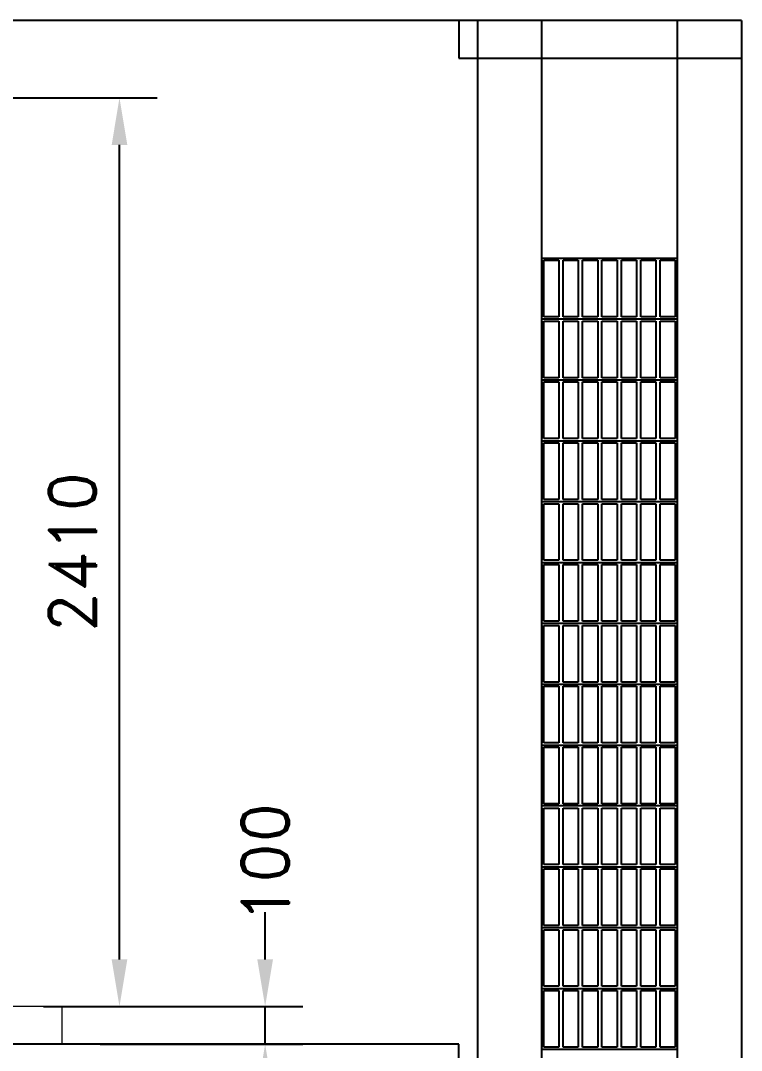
# Model space of a CAD drawing. Header units: millimetres. Extents: x -312439 to 477422, y -331570 to 212570.
# Drawn here: x 367032 to 368945, y 192592 to 195324 of the extents above; entities that cross this region are included whole.
import ezdxf

# ---------------------------------------------------------------- set-up
doc = ezdxf.new("R2010")
doc.units = ezdxf.units.MM
doc.styles.add('ROMAND', font='ROMAND.SHX')
doc.dimstyles.new('1-50 (MILIMETRO)', dxfattribs={"dimscale": 0, "dimtxt": 125, "dimasz": 125, "dimexe": 100, "dimexo": 100, "dimgap": 50, "dimtad": 0, "dimdec": 0, "dimzin": 0, "dimdsep": 46, "dimtxsty": 'ROMAND', "dimcen": -390, "dimclrd": 1, "dimclre": 1, "dimclrt": 3, "dimadec": 0, "dimazin": 0, "dimtfac": 1, "dimtdec": 0, "dimtix": 1, "dimtmove": 2, "dimatfit": 2, "dimfxl": 1, "dimtvp": 1, "dimtolj": 1, "dimtzin": 0, "dimarcsym": 0})

# ---------------------------------------------------------------- blocks, each defined once
blk = doc.blocks.new('*D3')
at = {"color": 1, "lineweight": -2, "transparency": 16777216}
for p, q in [((367680.8, 192833.8), (367680.8, 192958.8)), ((367244.9, 192708.8), (367780.8, 192708.8)), ((367680.8, 192608.8), (367680.8, 192708.8)), ((367242.6, 192608.8), (367780.8, 192608.8)), ((367680.8, 192483.8), (367680.8, 192358.8))]:
    blk.add_line(p, q, dxfattribs=at)
at = {"color": 1, "transparency": 16777216}
for points in [[(367660, 192833.8), (367701.7, 192833.8), (367680.8, 192708.8)], [(367660, 192483.8), (367701.7, 192483.8), (367680.8, 192608.8)]]:
    blk.add_solid(points, dxfattribs=at)
at = {"layer": 'Defpoints', "color": 0, "transparency": 16777216}
for p in [(367144.9, 192708.8), (367680.8, 192708.8), (367142.6, 192608.8)]:
    blk.add_point(p, dxfattribs=at)
at = {"color": 3, "transparency": 16777216, "insert": (367680.8, 193089.6), "char_height": 125, "attachment_point": 5, "rotation": 90, "style": 'ROMAND'}
blk.add_mtext('\\A1;100', dxfattribs=at)
blk = doc.blocks.new('*D4')
at = {"color": 1, "lineweight": -2, "transparency": 16777216}
for p, q in [((366900.1, 195119), (367394.3, 195119)), ((367294.3, 192833.8), (367294.3, 194994)), ((367092.6, 192708.8), (367394.3, 192708.8))]:
    blk.add_line(p, q, dxfattribs=at)
at = {"color": 1, "transparency": 16777216}
for points in [[(367273.5, 194994), (367315.1, 194994), (367294.3, 195119)], [(367273.5, 192833.8), (367315.1, 192833.8), (367294.3, 192708.8)]]:
    blk.add_solid(points, dxfattribs=at)
at = {"layer": 'Defpoints', "color": 0, "transparency": 16777216}
for p in [(366800.1, 195119), (367294.3, 195119), (366992.6, 192708.8)]:
    blk.add_point(p, dxfattribs=at)
at = {"color": 3, "transparency": 16777216, "insert": (367169.3, 193913.9), "char_height": 125, "attachment_point": 5, "rotation": 90, "style": 'ROMAND'}
blk.add_mtext('\\A1;2410', dxfattribs=at)

msp = doc.modelspace()

# ---------------------------------------------------------------- linework, layer by layer
at = {"color": 1, "linetype": 'Continuous', "extrusion": (0, 1, 0)}
for p, q in [((368944.798, 195323.86, 0), (358992.168, 195323.86, 0)), ((368194.798, 195323.86, 0), (368194.798, 195223.86, 0)), ((368244.798, 195323.86, 0), (368244.798, 187873.86, 0)), ((368414.798, 187573.86, 0), (368414.798, 195323.86, 0)), ((368774.798, 187723.86, 0), (368774.798, 195323.86, 0)), ((368944.798, 195323.86, 0), (368944.798, 187573.86, 0)), ((368194.798, 195223.86, 0), (368944.798, 195223.86, 0)), ((368414.798, 194693.86, 0), (368774.798, 194693.86, 0)), ((368420.514, 194688.146, 0), (368460.514, 194688.146, 0)), ((368420.514, 194538.146, 0), (368420.514, 194688.146, 0)), ((368460.514, 194688.146, 0), (368460.514, 194538.146, 0)), ((368471.942, 194688.146, 0), (368511.942, 194688.146, 0)), ((368471.942, 194538.146, 0), (368471.942, 194688.146, 0)), ((368511.942, 194688.146, 0), (368511.942, 194538.146, 0)), ((368523.37, 194688.146, 0), (368563.37, 194688.146, 0)), ((368523.37, 194538.146, 0), (368523.37, 194688.146, 0)), ((368563.37, 194688.146, 0), (368563.37, 194538.146, 0)), ((368574.798, 194688.146, 0), (368614.798, 194688.146, 0)), ((368574.798, 194538.146, 0), (368574.798, 194688.146, 0)), ((368614.798, 194688.146, 0), (368614.798, 194538.146, 0)), ((368626.226, 194688.146, 0), (368666.226, 194688.146, 0)), ((368626.226, 194538.146, 0), (368626.226, 194688.146, 0)), ((368666.226, 194688.146, 0), (368666.226, 194538.146, 0)), ((368677.654, 194688.146, 0), (368717.654, 194688.146, 0)), ((368677.654, 194538.146, 0), (368677.654, 194688.146, 0)), ((368717.654, 194688.146, 0), (368717.654, 194538.146, 0)), ((368729.082, 194688.146, 0), (368769.082, 194688.146, 0)), ((368729.082, 194538.146, 0), (368729.082, 194688.146, 0)), ((368769.082, 194688.146, 0), (368769.082, 194538.146, 0)), ((368414.798, 194532.432, 0), (368774.798, 194532.432, 0)), ((368460.514, 194538.146, 0), (368420.514, 194538.146, 0)), ((368511.942, 194538.146, 0), (368471.942, 194538.146, 0)), ((368563.37, 194538.146, 0), (368523.37, 194538.146, 0)), ((368614.798, 194538.146, 0), (368574.798, 194538.146, 0)), ((368666.226, 194538.146, 0), (368626.226, 194538.146, 0)), ((368717.654, 194538.146, 0), (368677.654, 194538.146, 0)), ((368769.082, 194538.146, 0), (368729.082, 194538.146, 0)), ((368420.514, 194526.718, 0), (368460.514, 194526.718, 0)), ((368420.514, 194376.718, 0), (368420.514, 194526.718, 0)), ((368460.514, 194526.718, 0), (368460.514, 194376.718, 0)), ((368471.942, 194526.718, 0), (368511.942, 194526.718, 0)), ((368471.942, 194376.718, 0), (368471.942, 194526.718, 0)), ((368511.942, 194526.718, 0), (368511.942, 194376.718, 0)), ((368523.37, 194526.718, 0), (368563.37, 194526.718, 0)), ((368523.37, 194376.718, 0), (368523.37, 194526.718, 0)), ((368563.37, 194526.718, 0), (368563.37, 194376.718, 0)), ((368574.798, 194526.718, 0), (368614.798, 194526.718, 0)), ((368574.798, 194376.718, 0), (368574.798, 194526.718, 0)), ((368614.798, 194526.718, 0), (368614.798, 194376.718, 0)), ((368626.226, 194526.718, 0), (368666.226, 194526.718, 0)), ((368626.226, 194376.718, 0), (368626.226, 194526.718, 0)), ((368666.226, 194526.718, 0), (368666.226, 194376.718, 0)), ((368677.654, 194526.718, 0), (368717.654, 194526.718, 0)), ((368677.654, 194376.718, 0), (368677.654, 194526.718, 0)), ((368717.654, 194526.718, 0), (368717.654, 194376.718, 0)), ((368729.082, 194526.718, 0), (368769.082, 194526.718, 0)), ((368729.082, 194376.718, 0), (368729.082, 194526.718, 0)), ((368769.082, 194526.718, 0), (368769.082, 194376.718, 0)), ((368414.798, 194371.004, 0), (368774.798, 194371.004, 0)), ((368460.514, 194376.718, 0), (368420.514, 194376.718, 0)), ((368511.942, 194376.718, 0), (368471.942, 194376.718, 0)), ((368563.37, 194376.718, 0), (368523.37, 194376.718, 0)), ((368614.798, 194376.718, 0), (368574.798, 194376.718, 0)), ((368666.226, 194376.718, 0), (368626.226, 194376.718, 0)), ((368717.654, 194376.718, 0), (368677.654, 194376.718, 0)), ((368769.082, 194376.718, 0), (368729.082, 194376.718, 0)), ((368420.514, 194365.29, 0), (368460.514, 194365.29, 0)), ((368420.514, 194215.29, 0), (368420.514, 194365.29, 0)), ((368460.514, 194365.29, 0), (368460.514, 194215.29, 0)), ((368471.942, 194365.29, 0), (368511.942, 194365.29, 0)), ((368471.942, 194215.29, 0), (368471.942, 194365.29, 0)), ((368511.942, 194365.29, 0), (368511.942, 194215.29, 0)), ((368523.37, 194365.29, 0), (368563.37, 194365.29, 0)), ((368523.37, 194215.29, 0), (368523.37, 194365.29, 0)), ((368563.37, 194365.29, 0), (368563.37, 194215.29, 0)), ((368574.798, 194365.29, 0), (368614.798, 194365.29, 0)), ((368574.798, 194215.29, 0), (368574.798, 194365.29, 0)), ((368614.798, 194365.29, 0), (368614.798, 194215.29, 0)), ((368626.226, 194365.29, 0), (368666.226, 194365.29, 0)), ((368626.226, 194215.29, 0), (368626.226, 194365.29, 0)), ((368666.226, 194365.29, 0), (368666.226, 194215.29, 0)), ((368677.654, 194365.29, 0), (368717.654, 194365.29, 0)), ((368677.654, 194215.29, 0), (368677.654, 194365.29, 0)), ((368717.654, 194365.29, 0), (368717.654, 194215.29, 0)), ((368729.082, 194365.29, 0), (368769.082, 194365.29, 0)), ((368729.082, 194215.29, 0), (368729.082, 194365.29, 0)), ((368769.082, 194365.29, 0), (368769.082, 194215.29, 0)), ((368414.798, 194209.576, 0), (368774.798, 194209.576, 0)), ((368460.514, 194215.29, 0), (368420.514, 194215.29, 0)), ((368511.942, 194215.29, 0), (368471.942, 194215.29, 0)), ((368563.37, 194215.29, 0), (368523.37, 194215.29, 0)), ((368614.798, 194215.29, 0), (368574.798, 194215.29, 0)), ((368666.226, 194215.29, 0), (368626.226, 194215.29, 0)), ((368717.654, 194215.29, 0), (368677.654, 194215.29, 0)), ((368769.082, 194215.29, 0), (368729.082, 194215.29, 0)), ((368420.514, 194203.862, 0), (368460.514, 194203.862, 0)), ((368420.514, 194053.862, 0), (368420.514, 194203.862, 0)), ((368460.514, 194203.862, 0), (368460.514, 194053.862, 0)), ((368471.942, 194203.862, 0), (368511.942, 194203.862, 0)), ((368471.942, 194053.862, 0), (368471.942, 194203.862, 0)), ((368511.942, 194203.862, 0), (368511.942, 194053.862, 0)), ((368523.37, 194203.862, 0), (368563.37, 194203.862, 0)), ((368523.37, 194053.862, 0), (368523.37, 194203.862, 0)), ((368563.37, 194203.862, 0), (368563.37, 194053.862, 0)), ((368574.798, 194203.862, 0), (368614.798, 194203.862, 0)), ((368574.798, 194053.862, 0), (368574.798, 194203.862, 0)), ((368614.798, 194203.862, 0), (368614.798, 194053.862, 0)), ((368626.226, 194203.862, 0), (368666.226, 194203.862, 0)), ((368626.226, 194053.862, 0), (368626.226, 194203.862, 0)), ((368666.226, 194203.862, 0), (368666.226, 194053.862, 0)), ((368677.654, 194203.862, 0), (368717.654, 194203.862, 0)), ((368677.654, 194053.862, 0), (368677.654, 194203.862, 0)), ((368717.654, 194203.862, 0), (368717.654, 194053.862, 0)), ((368729.082, 194203.862, 0), (368769.082, 194203.862, 0)), ((368729.082, 194053.862, 0), (368729.082, 194203.862, 0)), ((368769.082, 194203.862, 0), (368769.082, 194053.862, 0)), ((368414.798, 194048.148, 0), (368774.798, 194048.148, 0)), ((368460.514, 194053.862, 0), (368420.514, 194053.862, 0)), ((368420.514, 194042.434, 0), (368460.514, 194042.434, 0)), ((368420.514, 193892.434, 0), (368420.514, 194042.434, 0)), ((368460.514, 194042.434, 0), (368460.514, 193892.434, 0)), ((368511.942, 194053.862, 0), (368471.942, 194053.862, 0)), ((368471.942, 194042.434, 0), (368511.942, 194042.434, 0)), ((368471.942, 193892.434, 0), (368471.942, 194042.434, 0)), ((368511.942, 194042.434, 0), (368511.942, 193892.434, 0)), ((368563.37, 194053.862, 0), (368523.37, 194053.862, 0)), ((368523.37, 194042.434, 0), (368563.37, 194042.434, 0)), ((368523.37, 193892.434, 0), (368523.37, 194042.434, 0)), ((368563.37, 194042.434, 0), (368563.37, 193892.434, 0)), ((368614.798, 194053.862, 0), (368574.798, 194053.862, 0)), ((368574.798, 194042.434, 0), (368614.798, 194042.434, 0)), ((368574.798, 193892.434, 0), (368574.798, 194042.434, 0)), ((368614.798, 194042.434, 0), (368614.798, 193892.434, 0)), ((368666.226, 194053.862, 0), (368626.226, 194053.862, 0)), ((368626.226, 194042.434, 0), (368666.226, 194042.434, 0)), ((368626.226, 193892.434, 0), (368626.226, 194042.434, 0)), ((368666.226, 194042.434, 0), (368666.226, 193892.434, 0)), ((368717.654, 194053.862, 0), (368677.654, 194053.862, 0)), ((368677.654, 194042.434, 0), (368717.654, 194042.434, 0)), ((368677.654, 193892.434, 0), (368677.654, 194042.434, 0)), ((368717.654, 194042.434, 0), (368717.654, 193892.434, 0)), ((368769.082, 194053.862, 0), (368729.082, 194053.862, 0)), ((368729.082, 194042.434, 0), (368769.082, 194042.434, 0)), ((368729.082, 193892.434, 0), (368729.082, 194042.434, 0)), ((368769.082, 194042.434, 0), (368769.082, 193892.434, 0)), ((368414.798, 193886.72, 0), (368774.798, 193886.72, 0)), ((368460.514, 193892.434, 0), (368420.514, 193892.434, 0)), ((368420.514, 193881.006, 0), (368460.514, 193881.006, 0)), ((368420.514, 193731.006, 0), (368420.514, 193881.006, 0)), ((368460.514, 193881.006, 0), (368460.514, 193731.006, 0)), ((368511.942, 193892.434, 0), (368471.942, 193892.434, 0)), ((368471.942, 193881.006, 0), (368511.942, 193881.006, 0)), ((368471.942, 193731.006, 0), (368471.942, 193881.006, 0)), ((368511.942, 193881.006, 0), (368511.942, 193731.006, 0)), ((368563.37, 193892.434, 0), (368523.37, 193892.434, 0)), ((368523.37, 193881.006, 0), (368563.37, 193881.006, 0)), ((368523.37, 193731.006, 0), (368523.37, 193881.006, 0)), ((368563.37, 193881.006, 0), (368563.37, 193731.006, 0)), ((368614.798, 193892.434, 0), (368574.798, 193892.434, 0)), ((368574.798, 193881.006, 0), (368614.798, 193881.006, 0)), ((368574.798, 193731.006, 0), (368574.798, 193881.006, 0)), ((368614.798, 193881.006, 0), (368614.798, 193731.006, 0)), ((368666.226, 193892.434, 0), (368626.226, 193892.434, 0)), ((368626.226, 193881.006, 0), (368666.226, 193881.006, 0)), ((368626.226, 193731.006, 0), (368626.226, 193881.006, 0)), ((368666.226, 193881.006, 0), (368666.226, 193731.006, 0)), ((368717.654, 193892.434, 0), (368677.654, 193892.434, 0)), ((368677.654, 193881.006, 0), (368717.654, 193881.006, 0)), ((368677.654, 193731.006, 0), (368677.654, 193881.006, 0)), ((368717.654, 193881.006, 0), (368717.654, 193731.006, 0)), ((368769.082, 193892.434, 0), (368729.082, 193892.434, 0)), ((368729.082, 193881.006, 0), (368769.082, 193881.006, 0)), ((368729.082, 193731.006, 0), (368729.082, 193881.006, 0)), ((368769.082, 193881.006, 0), (368769.082, 193731.006, 0)), ((368414.798, 193725.292, 0), (368774.798, 193725.292, 0)), ((368460.514, 193731.006, 0), (368420.514, 193731.006, 0)), ((368420.514, 193719.578, 0), (368460.514, 193719.578, 0)), ((368420.514, 193569.578, 0), (368420.514, 193719.578, 0)), ((368460.514, 193719.578, 0), (368460.514, 193569.578, 0)), ((368511.942, 193731.006, 0), (368471.942, 193731.006, 0)), ((368471.942, 193719.578, 0), (368511.942, 193719.578, 0)), ((368471.942, 193569.578, 0), (368471.942, 193719.578, 0)), ((368511.942, 193719.578, 0), (368511.942, 193569.578, 0)), ((368563.37, 193731.006, 0), (368523.37, 193731.006, 0)), ((368523.37, 193719.578, 0), (368563.37, 193719.578, 0)), ((368523.37, 193569.578, 0), (368523.37, 193719.578, 0)), ((368563.37, 193719.578, 0), (368563.37, 193569.578, 0)), ((368614.798, 193731.006, 0), (368574.798, 193731.006, 0)), ((368574.798, 193719.578, 0), (368614.798, 193719.578, 0)), ((368574.798, 193569.578, 0), (368574.798, 193719.578, 0)), ((368614.798, 193719.578, 0), (368614.798, 193569.578, 0)), ((368666.226, 193731.006, 0), (368626.226, 193731.006, 0)), ((368626.226, 193719.578, 0), (368666.226, 193719.578, 0)), ((368626.226, 193569.578, 0), (368626.226, 193719.578, 0)), ((368666.226, 193719.578, 0), (368666.226, 193569.578, 0)), ((368717.654, 193731.006, 0), (368677.654, 193731.006, 0)), ((368677.654, 193719.578, 0), (368717.654, 193719.578, 0)), ((368677.654, 193569.578, 0), (368677.654, 193719.578, 0)), ((368717.654, 193719.578, 0), (368717.654, 193569.578, 0)), ((368769.082, 193731.006, 0), (368729.082, 193731.006, 0)), ((368729.082, 193719.578, 0), (368769.082, 193719.578, 0)), ((368729.082, 193569.578, 0), (368729.082, 193719.578, 0)), ((368769.082, 193719.578, 0), (368769.082, 193569.578, 0)), ((368414.798, 193563.864, 0), (368774.798, 193563.864, 0)), ((368460.514, 193569.578, 0), (368420.514, 193569.578, 0)), ((368420.514, 193558.15, 0), (368460.514, 193558.15, 0)), ((368420.514, 193408.15, 0), (368420.514, 193558.15, 0)), ((368460.514, 193558.15, 0), (368460.514, 193408.15, 0)), ((368511.942, 193569.578, 0), (368471.942, 193569.578, 0)), ((368471.942, 193558.15, 0), (368511.942, 193558.15, 0)), ((368471.942, 193408.15, 0), (368471.942, 193558.15, 0)), ((368511.942, 193558.15, 0), (368511.942, 193408.15, 0)), ((368563.37, 193569.578, 0), (368523.37, 193569.578, 0)), ((368523.37, 193558.15, 0), (368563.37, 193558.15, 0)), ((368523.37, 193408.15, 0), (368523.37, 193558.15, 0)), ((368563.37, 193558.15, 0), (368563.37, 193408.15, 0)), ((368614.798, 193569.578, 0), (368574.798, 193569.578, 0)), ((368574.798, 193558.15, 0), (368614.798, 193558.15, 0)), ((368574.798, 193408.15, 0), (368574.798, 193558.15, 0)), ((368614.798, 193558.15, 0), (368614.798, 193408.15, 0)), ((368666.226, 193569.578, 0), (368626.226, 193569.578, 0)), ((368626.226, 193558.15, 0), (368666.226, 193558.15, 0)), ((368626.226, 193408.15, 0), (368626.226, 193558.15, 0)), ((368666.226, 193558.15, 0), (368666.226, 193408.15, 0)), ((368717.654, 193569.578, 0), (368677.654, 193569.578, 0)), ((368677.654, 193558.15, 0), (368717.654, 193558.15, 0)), ((368677.654, 193408.15, 0), (368677.654, 193558.15, 0)), ((368717.654, 193558.15, 0), (368717.654, 193408.15, 0)), ((368769.082, 193569.578, 0), (368729.082, 193569.578, 0)), ((368729.082, 193558.15, 0), (368769.082, 193558.15, 0)), ((368729.082, 193408.15, 0), (368729.082, 193558.15, 0)), ((368769.082, 193558.15, 0), (368769.082, 193408.15, 0)), ((368414.798, 193402.436, 0), (368774.798, 193402.436, 0)), ((368460.514, 193408.15, 0), (368420.514, 193408.15, 0)), ((368420.514, 193396.722, 0), (368460.514, 193396.722, 0)), ((368420.514, 193246.722, 0), (368420.514, 193396.722, 0)), ((368460.514, 193396.722, 0), (368460.514, 193246.722, 0)), ((368511.942, 193408.15, 0), (368471.942, 193408.15, 0)), ((368471.942, 193396.722, 0), (368511.942, 193396.722, 0)), ((368471.942, 193246.722, 0), (368471.942, 193396.722, 0)), ((368511.942, 193396.722, 0), (368511.942, 193246.722, 0)), ((368563.37, 193408.15, 0), (368523.37, 193408.15, 0)), ((368523.37, 193396.722, 0), (368563.37, 193396.722, 0)), ((368523.37, 193246.722, 0), (368523.37, 193396.722, 0)), ((368563.37, 193396.722, 0), (368563.37, 193246.722, 0)), ((368614.798, 193408.15, 0), (368574.798, 193408.15, 0)), ((368574.798, 193396.722, 0), (368614.798, 193396.722, 0)), ((368574.798, 193246.722, 0), (368574.798, 193396.722, 0)), ((368614.798, 193396.722, 0), (368614.798, 193246.722, 0)), ((368666.226, 193408.15, 0), (368626.226, 193408.15, 0)), ((368626.226, 193396.722, 0), (368666.226, 193396.722, 0)), ((368626.226, 193246.722, 0), (368626.226, 193396.722, 0)), ((368666.226, 193396.722, 0), (368666.226, 193246.722, 0)), ((368717.654, 193408.15, 0), (368677.654, 193408.15, 0)), ((368677.654, 193396.722, 0), (368717.654, 193396.722, 0)), ((368677.654, 193246.722, 0), (368677.654, 193396.722, 0)), ((368717.654, 193396.722, 0), (368717.654, 193246.722, 0)), ((368769.082, 193408.15, 0), (368729.082, 193408.15, 0)), ((368729.082, 193396.722, 0), (368769.082, 193396.722, 0)), ((368729.082, 193246.722, 0), (368729.082, 193396.722, 0)), ((368769.082, 193396.722, 0), (368769.082, 193246.722, 0)), ((368774.798, 193241.008, 0), (368414.798, 193241.008, 0)), ((368460.514, 193246.722, 0), (368420.514, 193246.722, 0)), ((368420.514, 193235.294, 0), (368460.514, 193235.294, 0)), ((368420.514, 193085.294, 0), (368420.514, 193235.294, 0)), ((368460.514, 193235.294, 0), (368460.514, 193085.294, 0)), ((368511.942, 193246.722, 0), (368471.942, 193246.722, 0)), ((368471.942, 193235.294, 0), (368511.942, 193235.294, 0)), ((368471.942, 193085.294, 0), (368471.942, 193235.294, 0)), ((368511.942, 193235.294, 0), (368511.942, 193085.294, 0)), ((368563.37, 193246.722, 0), (368523.37, 193246.722, 0)), ((368523.37, 193235.294, 0), (368563.37, 193235.294, 0)), ((368523.37, 193085.294, 0), (368523.37, 193235.294, 0)), ((368563.37, 193235.294, 0), (368563.37, 193085.294, 0)), ((368614.798, 193246.722, 0), (368574.798, 193246.722, 0)), ((368574.798, 193235.294, 0), (368614.798, 193235.294, 0)), ((368574.798, 193085.294, 0), (368574.798, 193235.294, 0)), ((368614.798, 193235.294, 0), (368614.798, 193085.294, 0)), ((368666.226, 193246.722, 0), (368626.226, 193246.722, 0)), ((368626.226, 193235.294, 0), (368666.226, 193235.294, 0)), ((368626.226, 193085.294, 0), (368626.226, 193235.294, 0)), ((368666.226, 193235.294, 0), (368666.226, 193085.294, 0)), ((368717.654, 193246.722, 0), (368677.654, 193246.722, 0)), ((368677.654, 193235.294, 0), (368717.654, 193235.294, 0)), ((368677.654, 193085.294, 0), (368677.654, 193235.294, 0)), ((368717.654, 193235.294, 0), (368717.654, 193085.294, 0)), ((368769.082, 193246.722, 0), (368729.082, 193246.722, 0)), ((368729.082, 193235.294, 0), (368769.082, 193235.294, 0)), ((368729.082, 193085.294, 0), (368729.082, 193235.294, 0)), ((368769.082, 193235.294, 0), (368769.082, 193085.294, 0)), ((368460.514, 193085.294, 0), (368420.514, 193085.294, 0)), ((368511.942, 193085.294, 0), (368471.942, 193085.294, 0)), ((368563.37, 193085.294, 0), (368523.37, 193085.294, 0)), ((368614.798, 193085.294, 0), (368574.798, 193085.294, 0)), ((368666.226, 193085.294, 0), (368626.226, 193085.294, 0)), ((368717.654, 193085.294, 0), (368677.654, 193085.294, 0)), ((368769.082, 193085.294, 0), (368729.082, 193085.294, 0)), ((368414.798, 193079.58, 0), (368774.798, 193079.58, 0)), ((368420.514, 193073.866, 0), (368460.514, 193073.866, 0)), ((368420.514, 192923.866, 0), (368420.514, 193073.866, 0)), ((368460.514, 193073.866, 0), (368460.514, 192923.866, 0)), ((368471.942, 193073.866, 0), (368511.942, 193073.866, 0)), ((368471.942, 192923.866, 0), (368471.942, 193073.866, 0)), ((368511.942, 193073.866, 0), (368511.942, 192923.866, 0)), ((368523.37, 193073.866, 0), (368563.37, 193073.866, 0)), ((368523.37, 192923.866, 0), (368523.37, 193073.866, 0)), ((368563.37, 193073.866, 0), (368563.37, 192923.866, 0)), ((368574.798, 193073.866, 0), (368614.798, 193073.866, 0)), ((368574.798, 192923.866, 0), (368574.798, 193073.866, 0)), ((368614.798, 193073.866, 0), (368614.798, 192923.866, 0)), ((368626.226, 193073.866, 0), (368666.226, 193073.866, 0)), ((368626.226, 192923.866, 0), (368626.226, 193073.866, 0)), ((368666.226, 193073.866, 0), (368666.226, 192923.866, 0)), ((368677.654, 193073.866, 0), (368717.654, 193073.866, 0)), ((368677.654, 192923.866, 0), (368677.654, 193073.866, 0)), ((368717.654, 193073.866, 0), (368717.654, 192923.866, 0)), ((368729.082, 193073.866, 0), (368769.082, 193073.866, 0)), ((368729.082, 192923.866, 0), (368729.082, 193073.866, 0)), ((368769.082, 193073.866, 0), (368769.082, 192923.866, 0)), ((368460.514, 192923.866, 0), (368420.514, 192923.866, 0)), ((368511.942, 192923.866, 0), (368471.942, 192923.866, 0)), ((368563.37, 192923.866, 0), (368523.37, 192923.866, 0)), ((368614.798, 192923.866, 0), (368574.798, 192923.866, 0)), ((368666.226, 192923.866, 0), (368626.226, 192923.866, 0)), ((368717.654, 192923.866, 0), (368677.654, 192923.866, 0)), ((368769.082, 192923.866, 0), (368729.082, 192923.866, 0)), ((368414.798, 192918.152, 0), (368774.798, 192918.152, 0)), ((368420.514, 192912.438, 0), (368460.514, 192912.438, 0)), ((368420.514, 192762.438, 0), (368420.514, 192912.438, 0)), ((368460.514, 192912.438, 0), (368460.514, 192762.438, 0)), ((368471.942, 192912.438, 0), (368511.942, 192912.438, 0)), ((368471.942, 192762.438, 0), (368471.942, 192912.438, 0)), ((368511.942, 192912.438, 0), (368511.942, 192762.438, 0)), ((368523.37, 192912.438, 0), (368563.37, 192912.438, 0)), ((368523.37, 192762.438, 0), (368523.37, 192912.438, 0)), ((368563.37, 192912.438, 0), (368563.37, 192762.438, 0)), ((368574.798, 192912.438, 0), (368614.798, 192912.438, 0)), ((368574.798, 192762.438, 0), (368574.798, 192912.438, 0)), ((368614.798, 192912.438, 0), (368614.798, 192762.438, 0)), ((368626.226, 192912.438, 0), (368666.226, 192912.438, 0)), ((368626.226, 192762.438, 0), (368626.226, 192912.438, 0)), ((368666.226, 192912.438, 0), (368666.226, 192762.438, 0)), ((368677.654, 192912.438, 0), (368717.654, 192912.438, 0)), ((368677.654, 192762.438, 0), (368677.654, 192912.438, 0)), ((368717.654, 192912.438, 0), (368717.654, 192762.438, 0)), ((368729.082, 192912.438, 0), (368769.082, 192912.438, 0)), ((368729.082, 192762.438, 0), (368729.082, 192912.438, 0)), ((368769.082, 192912.438, 0), (368769.082, 192762.438, 0)), ((368414.798, 192756.724, 0), (368774.798, 192756.724, 0)), ((368460.514, 192762.438, 0), (368420.514, 192762.438, 0)), ((368511.942, 192762.438, 0), (368471.942, 192762.438, 0)), ((368563.37, 192762.438, 0), (368523.37, 192762.438, 0)), ((368614.798, 192762.438, 0), (368574.798, 192762.438, 0)), ((368666.226, 192762.438, 0), (368626.226, 192762.438, 0)), ((368717.654, 192762.438, 0), (368677.654, 192762.438, 0)), ((368769.082, 192762.438, 0), (368729.082, 192762.438, 0)), ((368420.514, 192751.01, 0), (368460.514, 192751.01, 0)), ((368420.514, 192601.01, 0), (368420.514, 192751.01, 0)), ((368460.514, 192751.01, 0), (368460.514, 192601.01, 0)), ((368471.942, 192751.01, 0), (368511.942, 192751.01, 0)), ((368471.942, 192601.01, 0), (368471.942, 192751.01, 0)), ((368511.942, 192751.01, 0), (368511.942, 192601.01, 0)), ((368523.37, 192751.01, 0), (368563.37, 192751.01, 0)), ((368523.37, 192601.01, 0), (368523.37, 192751.01, 0)), ((368563.37, 192751.01, 0), (368563.37, 192601.01, 0)), ((368574.798, 192751.01, 0), (368614.798, 192751.01, 0)), ((368574.798, 192601.01, 0), (368574.798, 192751.01, 0)), ((368614.798, 192751.01, 0), (368614.798, 192601.01, 0)), ((368626.226, 192751.01, 0), (368666.226, 192751.01, 0)), ((368626.226, 192601.01, 0), (368626.226, 192751.01, 0)), ((368666.226, 192751.01, 0), (368666.226, 192601.01, 0)), ((368677.654, 192751.01, 0), (368717.654, 192751.01, 0)), ((368677.654, 192601.01, 0), (368677.654, 192751.01, 0)), ((368717.654, 192751.01, 0), (368717.654, 192601.01, 0)), ((368729.082, 192751.01, 0), (368769.082, 192751.01, 0)), ((368729.082, 192601.01, 0), (368729.082, 192751.01, 0)), ((368769.082, 192751.01, 0), (368769.082, 192601.01, 0)), ((368194.798, 192608.782, 0), (357294.798, 192608.782, 0)), ((368194.798, 192208.782, 0), (368194.798, 192608.782, 0)), ((368414.798, 192595.296, 0), (368774.798, 192595.296, 0)), ((368460.514, 192601.01, 0), (368420.514, 192601.01, 0)), ((368511.942, 192601.01, 0), (368471.942, 192601.01, 0)), ((368563.37, 192601.01, 0), (368523.37, 192601.01, 0)), ((368614.798, 192601.01, 0), (368574.798, 192601.01, 0)), ((368666.226, 192601.01, 0), (368626.226, 192601.01, 0)), ((368717.654, 192601.01, 0), (368677.654, 192601.01, 0)), ((368769.082, 192601.01, 0), (368729.082, 192601.01, 0))]:
    msp.add_line(p, q, dxfattribs=at)
at = {"color": 7, "linetype": 'Continuous', "lineweight": 0, "extrusion": (0, 1, 0)}
for p, q in [((367142.558, 192708.782, 0), (364556.558, 192708.782, 0)), ((367142.558, 192608.782, 0), (367142.558, 192708.782, 0))]:
    msp.add_line(p, q, dxfattribs=at)
at = {"color": 7, "linetype": 'Continuous', "lineweight": 0, "extrusion": (1.17818e-33, -1.44468e-31, -1)}
msp.add_line((364556.558, 192608.782, 0), (367142.558, 192608.782, 0), dxfattribs=at)

# ---------------------------------------------------------------- dimensions: what is measured, and where the dimension line sits
dim = msp.add_linear_dim(base=(367294.306, 195119.05, 0), p1=(366992.558, 192708.782, 0), p2=(366800.129, 195119.05, 0), angle=90, dimstyle='1-50 (MILIMETRO)', override={"dimscale": 1})
dim.commit()
dim.dimension.update_dxf_attribs({"geometry": '*D4', "text_midpoint": (367169.306, 193913.916, 0)})
dim = msp.add_linear_dim(base=(367680.828, 192708.782, 0), p1=(367142.558, 192608.782, 0), p2=(367144.932, 192708.782, 0), angle=90, dimstyle='1-50 (MILIMETRO)', override={"dimscale": 1})
dim.commit()
dim.dimension.update_dxf_attribs({"geometry": '*D3', "text_midpoint": (367680.828, 193089.575, 0), "dimtype": 160})

doc.saveas('drawing.dxf')
